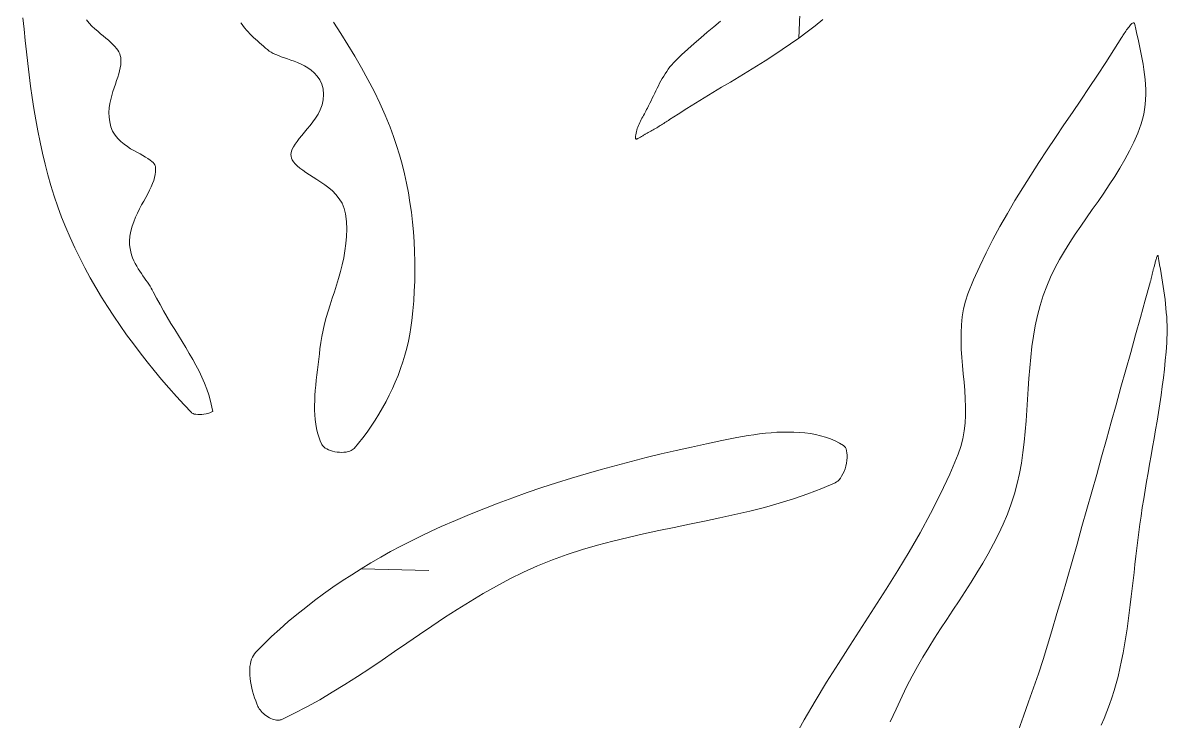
# Model space of a CAD drawing. Header units: inches. Extents: x -12 to 23, y -13.2 to 21.7.
# Drawn here: x 16.015 to 19.031, y 0.913 to 2.753 of the extents above; entities that cross this region are included whole.
import ezdxf

# ---------------------------------------------------------------- set-up
doc = ezdxf.new("R2010")
doc.units = ezdxf.units.IN
doc.header["$MEASUREMENT"] = 0
doc.layers.get('0').update_dxf_attribs({"lineweight": 0})

msp = doc.modelspace()

# ---------------------------------------------------------------- linework, layer by layer
at = {"color": 30, "linetype": 'Continuous', "lineweight": 0, "true_color": 0xff7e00}
for p, q in [((18.0604, 2.7134), (18.0655, 2.8345)), ((16.9067, 1.3144), (17.085, 1.3095))]:
    msp.add_line(p, q, dxfattribs=at)
at = {"color": 7, "linetype": 'Continuous', "lineweight": 0}
for p, q in [((16.0147, 2.7668), (16.0178, 2.7367)), ((16.1896, 2.7528), (16.1826, 2.7611)), ((16.1969, 2.7451), (16.1896, 2.7528)), ((16.2044, 2.7379), (16.1969, 2.7451)), ((16.5891, 2.7536), (16.5925, 2.7487)), ((16.5925, 2.7487), (16.5961, 2.7439)), ((16.8526, 2.7258), (16.8331, 2.7555)), ((18.9326, 2.7458), (18.9305, 2.7433)), ((18.9346, 2.7481), (18.9326, 2.7458)), ((18.9365, 2.7499), (18.9346, 2.7481)), ((18.9383, 2.7514), (18.9365, 2.7499)), ((18.94, 2.7525), (18.9383, 2.7514)), ((18.9415, 2.7531), (18.94, 2.7525)), ((18.9429, 2.7531), (18.9415, 2.7531)), ((18.944, 2.7525), (18.9429, 2.7531)), ((18.9449, 2.7513), (18.944, 2.7525)), ((18.9455, 2.7493), (18.9449, 2.7513)), ((18.9484, 2.7365), (18.9455, 2.7493)), ((16.0178, 2.7367), (16.0209, 2.7066)), ((16.2119, 2.7312), (16.2044, 2.7379)), ((16.2193, 2.7249), (16.2119, 2.7312)), ((16.2266, 2.7188), (16.2193, 2.7249)), ((16.2337, 2.713), (16.2266, 2.7188)), ((16.5961, 2.7439), (16.6, 2.739)), ((16.6, 2.739), (16.6041, 2.7342)), ((16.6041, 2.7342), (16.6085, 2.7294)), ((16.6085, 2.7294), (16.6131, 2.7246)), ((16.6131, 2.7246), (16.6178, 2.7198)), ((16.6178, 2.7198), (16.6228, 2.7151)), ((16.6228, 2.7151), (16.6279, 2.7104)), ((16.8715, 2.6958), (16.8526, 2.7258)), ((18.9117, 2.7155), (18.8907, 2.6821)), ((18.9131, 2.7177), (18.9117, 2.7155)), ((18.9146, 2.7202), (18.9131, 2.7177)), ((18.9163, 2.7229), (18.9146, 2.7202)), ((18.9181, 2.7257), (18.9163, 2.7229)), ((18.9201, 2.7287), (18.9181, 2.7257)), ((18.9221, 2.7317), (18.9201, 2.7287)), ((18.9242, 2.7348), (18.9221, 2.7317)), ((18.9263, 2.7378), (18.9242, 2.7348)), ((18.9284, 2.7406), (18.9263, 2.7378)), ((18.9305, 2.7433), (18.9284, 2.7406)), ((18.9514, 2.7235), (18.9484, 2.7365)), ((18.9544, 2.7104), (18.9514, 2.7235)), ((16.0209, 2.7066), (16.0242, 2.6766)), ((16.2403, 2.7074), (16.2337, 2.713)), ((16.2465, 2.7019), (16.2403, 2.7074)), ((16.2522, 2.6965), (16.2465, 2.7019)), ((16.2572, 2.6913), (16.2522, 2.6965)), ((16.2615, 2.6862), (16.2572, 2.6913)), ((16.2651, 2.6813), (16.2615, 2.6862)), ((16.6279, 2.7104), (16.6331, 2.7057)), ((16.6331, 2.7057), (16.6384, 2.701)), ((16.6384, 2.701), (16.6438, 2.6963)), ((16.6438, 2.6963), (16.6492, 2.6916)), ((16.6492, 2.6916), (16.6547, 2.6869)), ((16.6547, 2.6869), (16.6596, 2.6828)), ((16.8898, 2.6657), (16.8715, 2.6958)), ((18.9573, 2.6972), (18.9544, 2.7104)), ((18.9601, 2.684), (18.9573, 2.6972)), ((16.0242, 2.6766), (16.0276, 2.6466)), ((16.2679, 2.6766), (16.2651, 2.6813)), ((16.2701, 2.672), (16.2679, 2.6766)), ((16.2716, 2.6674), (16.2701, 2.672)), ((16.2727, 2.6618), (16.2716, 2.6674)), ((16.2733, 2.6558), (16.2727, 2.6618)), ((16.2732, 2.6495), (16.2733, 2.6558)), ((16.6596, 2.6828), (16.6643, 2.6792)), ((16.6643, 2.6792), (16.6692, 2.6761)), ((16.6692, 2.6761), (16.6748, 2.673)), ((16.6748, 2.673), (16.6813, 2.67)), ((16.6813, 2.67), (16.6883, 2.6671)), ((16.6883, 2.6671), (16.696, 2.6642)), ((16.696, 2.6642), (16.704, 2.6613)), ((16.704, 2.6613), (16.7125, 2.6583)), ((16.7125, 2.6583), (16.7212, 2.6553)), ((16.7212, 2.6553), (16.73, 2.6521)), ((16.9074, 2.6352), (16.8898, 2.6657)), ((18.8907, 2.6821), (18.8693, 2.6489)), ((18.9629, 2.6707), (18.9601, 2.684)), ((18.9654, 2.6574), (18.9629, 2.6707)), ((18.9678, 2.6441), (18.9654, 2.6574)), ((16.0276, 2.6466), (16.0313, 2.6166)), ((16.2673, 2.6191), (16.2695, 2.6273)), ((16.2695, 2.6273), (16.2713, 2.6352)), ((16.2713, 2.6352), (16.2725, 2.6426)), ((16.2725, 2.6426), (16.2732, 2.6495)), ((16.73, 2.6521), (16.739, 2.6486)), ((16.739, 2.6486), (16.748, 2.6447)), ((16.748, 2.6447), (16.757, 2.6403)), ((16.757, 2.6403), (16.7659, 2.6351)), ((16.7659, 2.6351), (16.7747, 2.6291)), ((16.7747, 2.6291), (16.783, 2.6219)), ((16.9243, 2.6045), (16.9074, 2.6352)), ((18.8693, 2.6489), (18.8476, 2.6158)), ((18.9698, 2.6307), (18.9678, 2.6441)), ((18.9716, 2.6174), (18.9698, 2.6307)), ((16.0313, 2.6166), (16.0352, 2.5867)), ((16.2585, 2.5921), (16.2617, 2.6014)), ((16.2617, 2.6014), (16.2646, 2.6104)), ((16.2646, 2.6104), (16.2673, 2.6191)), ((16.783, 2.6219), (16.7907, 2.6133)), ((16.7907, 2.6133), (16.7974, 2.6034)), ((16.7974, 2.6034), (16.8026, 2.5922)), ((16.9403, 2.5735), (16.9243, 2.6045)), ((18.8476, 2.6158), (18.8256, 2.5829)), ((18.973, 2.604), (18.9716, 2.6174)), ((18.9741, 2.5907), (18.973, 2.604)), ((16.0352, 2.5867), (16.0394, 2.557)), ((16.249, 2.5622), (16.2521, 2.5724)), ((16.2521, 2.5724), (16.2553, 2.5824)), ((16.2553, 2.5824), (16.2585, 2.5921)), ((16.8026, 2.5922), (16.806, 2.5798)), ((16.806, 2.5798), (16.8076, 2.5649)), ((16.8076, 2.5649), (16.8066, 2.5505)), ((16.9555, 2.5421), (16.9403, 2.5735)), ((18.8256, 2.5829), (18.8035, 2.55)), ((18.9746, 2.5775), (18.9741, 2.5907)), ((18.9743, 2.5512), (18.9747, 2.5643)), ((18.9747, 2.5643), (18.9746, 2.5775)), ((16.0394, 2.557), (16.044, 2.5273)), ((16.2424, 2.5291), (16.244, 2.5405)), ((16.244, 2.5405), (16.2463, 2.5515)), ((16.2463, 2.5515), (16.249, 2.5622)), ((16.8035, 2.5369), (16.7988, 2.5244)), ((16.8066, 2.5505), (16.8035, 2.5369)), ((16.9696, 2.5103), (16.9555, 2.5421)), ((18.8035, 2.55), (18.7812, 2.5171)), ((18.9716, 2.5253), (18.9733, 2.5382)), ((18.9733, 2.5382), (18.9743, 2.5512)), ((16.044, 2.5273), (16.0489, 2.4977)), ((16.2416, 2.5173), (16.2424, 2.5291)), ((16.2419, 2.5051), (16.2416, 2.5173)), ((16.2435, 2.4926), (16.2419, 2.5051)), ((16.7929, 2.5128), (16.7864, 2.5022)), ((16.7988, 2.5244), (16.7929, 2.5128)), ((16.9828, 2.4781), (16.9696, 2.5103)), ((18.7812, 2.5171), (18.759, 2.4843)), ((18.9663, 2.4998), (18.9693, 2.5125)), ((18.9693, 2.5125), (18.9716, 2.5253)), ((16.0489, 2.4977), (16.0543, 2.4684)), ((16.2467, 2.4797), (16.2435, 2.4926)), ((16.2514, 2.4681), (16.2467, 2.4797)), ((16.7645, 2.4737), (16.7571, 2.465)), ((16.7719, 2.4827), (16.7645, 2.4737)), ((16.7793, 2.4922), (16.7719, 2.4827)), ((16.7864, 2.5022), (16.7793, 2.4922)), ((16.9916, 2.4542), (16.9828, 2.4781)), ((18.759, 2.4843), (18.7368, 2.4514)), ((18.9535, 2.4629), (18.9625, 2.4873)), ((18.9625, 2.4873), (18.9663, 2.4998)), ((16.0543, 2.4684), (16.0601, 2.4392)), ((16.2577, 2.4575), (16.2514, 2.4681)), ((16.2651, 2.4482), (16.2577, 2.4575)), ((16.2731, 2.4402), (16.2651, 2.4482)), ((16.7434, 2.4487), (16.7374, 2.441)), ((16.75, 2.4567), (16.7434, 2.4487)), ((16.7571, 2.465), (16.75, 2.4567)), ((16.9998, 2.43), (16.9916, 2.4542)), ((18.7368, 2.4514), (18.7148, 2.4184)), ((18.9433, 2.4391), (18.9535, 2.4629)), ((16.0601, 2.4392), (16.0664, 2.4101)), ((16.2815, 2.4333), (16.2731, 2.4402)), ((16.2901, 2.4271), (16.2815, 2.4333)), ((16.2986, 2.4217), (16.2901, 2.4271)), ((16.3072, 2.4167), (16.2986, 2.4217)), ((16.3155, 2.4121), (16.3072, 2.4167)), ((16.7227, 2.4152), (16.7215, 2.4104)), ((16.7248, 2.4207), (16.7227, 2.4152)), ((16.728, 2.4269), (16.7248, 2.4207)), ((16.7322, 2.4337), (16.728, 2.4269)), ((16.7374, 2.441), (16.7322, 2.4337)), ((17.0073, 2.4055), (16.9998, 2.43)), ((18.7148, 2.4184), (18.693, 2.3853)), ((18.9197, 2.3929), (18.932, 2.4158)), ((18.932, 2.4158), (18.9433, 2.4391)), ((16.0664, 2.4101), (16.0733, 2.3813)), ((16.3235, 2.4077), (16.3155, 2.4121)), ((16.3311, 2.4035), (16.3235, 2.4077)), ((16.3381, 2.3995), (16.3311, 2.4035)), ((16.3445, 2.3956), (16.3381, 2.3995)), ((16.35, 2.3918), (16.3445, 2.3956)), ((16.3545, 2.3882), (16.35, 2.3918)), ((16.3581, 2.3849), (16.3545, 2.3882)), ((16.3606, 2.3819), (16.3581, 2.3849)), ((16.7215, 2.4104), (16.7212, 2.4061)), ((16.7212, 2.4061), (16.7216, 2.4019)), ((16.7216, 2.4019), (16.7229, 2.397)), ((16.7229, 2.397), (16.725, 2.3921)), ((16.725, 2.3921), (16.7282, 2.3871)), ((16.7282, 2.3871), (16.7325, 2.3819)), ((17.0142, 2.3808), (17.0073, 2.4055)), ((18.693, 2.3853), (18.6715, 2.3521)), ((18.9067, 2.3703), (18.9197, 2.3929)), ((16.0733, 2.3813), (16.0807, 2.3528)), ((16.0807, 2.3528), (16.0887, 2.3245)), ((16.3622, 2.3793), (16.3606, 2.3819)), ((16.3621, 2.346), (16.3637, 2.3535)), ((16.3633, 2.377), (16.3622, 2.3793)), ((16.364, 2.3741), (16.3633, 2.377)), ((16.3637, 2.3535), (16.3645, 2.3607)), ((16.3646, 2.3676), (16.364, 2.3741)), ((16.3645, 2.3607), (16.3646, 2.3676)), ((16.7325, 2.3819), (16.7381, 2.3764)), ((16.7381, 2.3764), (16.7447, 2.3707)), ((16.7447, 2.3707), (16.7524, 2.3649)), ((16.7524, 2.3649), (16.761, 2.359)), ((16.761, 2.359), (16.7702, 2.353)), ((16.7702, 2.353), (16.7799, 2.3469)), ((17.0204, 2.3558), (17.0142, 2.3808)), ((17.0259, 2.3306), (17.0204, 2.3558)), ((18.8929, 2.3481), (18.9067, 2.3703)), ((16.0887, 2.3245), (16.0974, 2.2964)), ((16.3529, 2.3212), (16.3566, 2.3298)), ((16.3566, 2.3298), (16.3597, 2.3381)), ((16.3597, 2.3381), (16.3621, 2.346)), ((16.7799, 2.3469), (16.79, 2.3405)), ((16.79, 2.3405), (16.8003, 2.3337)), ((16.8003, 2.3337), (16.8106, 2.3266)), ((16.8106, 2.3266), (16.8208, 2.3188)), ((17.0309, 2.3052), (17.0259, 2.3306)), ((18.6715, 2.3521), (18.6504, 2.3187)), ((18.8639, 2.3044), (18.8786, 2.3261)), ((18.8786, 2.3261), (18.8929, 2.3481)), ((16.0974, 2.2964), (16.1068, 2.2687)), ((16.3332, 2.2835), (16.3386, 2.2934)), ((16.3386, 2.2934), (16.3438, 2.3029)), ((16.3438, 2.3029), (16.3486, 2.3122)), ((16.3486, 2.3122), (16.3529, 2.3212)), ((16.8208, 2.3188), (16.8307, 2.3103)), ((16.8307, 2.3103), (16.84, 2.3007)), ((16.84, 2.3007), (16.8486, 2.2899)), ((17.0351, 2.2796), (17.0309, 2.3052)), ((18.6504, 2.3187), (18.6298, 2.285)), ((18.8489, 2.2827), (18.8639, 2.3044)), ((16.1068, 2.2687), (16.1169, 2.2412)), ((16.3166, 2.2521), (16.3221, 2.2629)), ((16.3221, 2.2629), (16.3276, 2.2734)), ((16.3276, 2.2734), (16.3332, 2.2835)), ((16.8486, 2.2899), (16.8561, 2.2777)), ((16.8561, 2.2777), (16.8618, 2.264)), ((16.8618, 2.264), (16.8652, 2.2497)), ((17.0388, 2.2539), (17.0351, 2.2796)), ((18.6298, 2.285), (18.6098, 2.251)), ((18.8338, 2.2611), (18.8489, 2.2827)), ((16.1169, 2.2412), (16.1278, 2.214)), ((16.3068, 2.2292), (16.3115, 2.2409)), ((16.3115, 2.2409), (16.3166, 2.2521)), ((16.8652, 2.2497), (16.8676, 2.2293)), ((17.0418, 2.2281), (17.0388, 2.2539)), ((18.6098, 2.251), (18.5904, 2.2167)), ((18.8037, 2.2178), (18.8187, 2.2395)), ((18.8187, 2.2395), (18.8338, 2.2611)), ((16.1278, 2.214), (16.1395, 2.1871)), ((16.297, 2.1912), (16.2993, 2.2044)), ((16.2993, 2.2044), (16.3026, 2.2171)), ((16.3026, 2.2171), (16.3068, 2.2292)), ((16.8676, 2.2293), (16.8684, 2.2097)), ((16.8684, 2.2097), (16.8679, 2.1904)), ((17.0443, 2.2022), (17.0418, 2.2281)), ((17.0461, 2.1762), (17.0443, 2.2022)), ((18.5904, 2.2167), (18.5718, 2.1821)), ((18.7889, 2.196), (18.8037, 2.2178)), ((16.1395, 2.1871), (16.1518, 2.1603)), ((16.2959, 2.1775), (16.297, 2.1912)), ((16.2961, 2.168), (16.2959, 2.1775)), ((16.8679, 2.1904), (16.8663, 2.1714)), ((17.0473, 2.1502), (17.0461, 2.1762)), ((18.5718, 2.1821), (18.5539, 2.1471)), ((18.7608, 2.1519), (18.7746, 2.1741)), ((18.7746, 2.1741), (18.7889, 2.196)), ((16.1518, 2.1603), (16.1647, 2.1339)), ((16.2972, 2.1589), (16.2961, 2.168)), ((16.2989, 2.1501), (16.2972, 2.1589)), ((16.3013, 2.1417), (16.2989, 2.1501)), ((16.3041, 2.1337), (16.3013, 2.1417)), ((16.8638, 2.1526), (16.8604, 2.134)), ((16.8663, 2.1714), (16.8638, 2.1526)), ((17.048, 2.1241), (17.0473, 2.1502)), ((18.5539, 2.1471), (18.5369, 2.1116)), ((18.7477, 2.1293), (18.7608, 2.1519)), ((16.1647, 2.1339), (16.1783, 2.1076)), ((16.3074, 2.126), (16.3041, 2.1337)), ((16.311, 2.1188), (16.3074, 2.126)), ((16.3148, 2.1118), (16.311, 2.1188)), ((16.3188, 2.1051), (16.3148, 2.1118)), ((16.8563, 2.1157), (16.8517, 2.0976)), ((16.8604, 2.134), (16.8563, 2.1157)), ((17.048, 2.0981), (17.048, 2.1241)), ((18.5369, 2.1116), (18.5209, 2.0757)), ((18.7354, 2.1065), (18.7477, 2.1293)), ((16.1783, 2.1076), (16.1924, 2.0816)), ((16.1924, 2.0816), (16.2071, 2.0559)), ((16.3229, 2.0987), (16.3188, 2.1051)), ((16.327, 2.0925), (16.3229, 2.0987)), ((16.3312, 2.0865), (16.327, 2.0925)), ((16.3353, 2.0807), (16.3312, 2.0865)), ((16.8517, 2.0976), (16.8467, 2.0798)), ((17.0475, 2.0721), (17.048, 2.0981)), ((18.7137, 2.0594), (18.724, 2.0832)), ((18.724, 2.0832), (18.7354, 2.1065)), ((16.2071, 2.0559), (16.2223, 2.0304)), ((16.3392, 2.0751), (16.3353, 2.0807)), ((16.343, 2.0696), (16.3392, 2.0751)), ((16.3466, 2.0643), (16.343, 2.0696)), ((16.35, 2.0591), (16.3466, 2.0643)), ((16.3531, 2.0541), (16.35, 2.0591)), ((16.3559, 2.0492), (16.3531, 2.0541)), ((16.8413, 2.0621), (16.8358, 2.0446)), ((16.8467, 2.0798), (16.8413, 2.0621)), ((17.0465, 2.0461), (17.0475, 2.0721)), ((18.5209, 2.0757), (18.506, 2.0393)), ((18.7046, 2.035), (18.7137, 2.0594)), ((16.2223, 2.0304), (16.2381, 2.0052)), ((16.3586, 2.044), (16.3559, 2.0492)), ((16.367, 2.0274), (16.3586, 2.044)), ((16.3762, 2.0105), (16.367, 2.0274)), ((16.8303, 2.0273), (16.8249, 2.0102)), ((16.8358, 2.0446), (16.8303, 2.0273)), ((17.0449, 2.0203), (17.0465, 2.0461)), ((18.506, 2.0393), (18.4992, 2.0194)), ((18.6964, 2.0086), (18.7046, 2.035)), ((16.2381, 2.0052), (16.2543, 1.9803)), ((16.3856, 1.9939), (16.3762, 2.0105)), ((16.3953, 1.9775), (16.3856, 1.9939)), ((16.8196, 1.9932), (16.8146, 1.9764)), ((16.8249, 2.0102), (16.8196, 1.9932)), ((17.0401, 1.969), (17.0427, 1.9945)), ((17.0427, 1.9945), (17.0449, 2.0203)), ((18.4942, 1.9991), (18.4907, 1.9784)), ((18.4992, 2.0194), (18.4942, 1.9991)), ((18.6894, 1.9818), (18.6964, 2.0086)), ((16.2543, 1.9803), (16.2711, 1.9556)), ((16.4051, 1.9612), (16.3953, 1.9775)), ((16.4149, 1.9452), (16.4051, 1.9612)), ((16.8146, 1.9764), (16.8101, 1.9597)), ((17.0376, 1.9506), (17.0401, 1.969)), ((18.4907, 1.9784), (18.4886, 1.9574)), ((18.6835, 1.9547), (18.6894, 1.9818)), ((16.2711, 1.9556), (16.2882, 1.9312)), ((16.2882, 1.9312), (16.3059, 1.9071)), ((16.4248, 1.9292), (16.4149, 1.9452)), ((16.806, 1.9432), (16.8026, 1.9269)), ((16.8101, 1.9597), (16.806, 1.9432)), ((17.0309, 1.9141), (17.0345, 1.9323)), ((17.0345, 1.9323), (17.0376, 1.9506)), ((18.4886, 1.9574), (18.4877, 1.9362)), ((18.4877, 1.9362), (18.4877, 1.9148)), ((18.6787, 1.9274), (18.6835, 1.9547)), ((16.3059, 1.9071), (16.3239, 1.8833)), ((16.4345, 1.9134), (16.4248, 1.9292)), ((16.4441, 1.8976), (16.4345, 1.9134)), ((16.7998, 1.9107), (16.7978, 1.8942)), ((16.8026, 1.9269), (16.7998, 1.9107)), ((17.0266, 1.8959), (17.0309, 1.9141)), ((18.4877, 1.9148), (18.4885, 1.8932)), ((18.6748, 1.8998), (18.6787, 1.9274)), ((16.3239, 1.8833), (16.3423, 1.8598)), ((16.4534, 1.882), (16.4441, 1.8976)), ((16.4624, 1.8663), (16.4534, 1.882)), ((16.7965, 1.8808), (16.7949, 1.8668)), ((16.7978, 1.8942), (16.7965, 1.8808)), ((17.0162, 1.8597), (17.0217, 1.8777)), ((17.0217, 1.8777), (17.0266, 1.8959)), ((18.4885, 1.8932), (18.4899, 1.8715)), ((18.4899, 1.8715), (18.4917, 1.8497)), ((18.6689, 1.8442), (18.6716, 1.8721)), ((18.6716, 1.8721), (18.6748, 1.8998)), ((16.3423, 1.8598), (16.3611, 1.8365)), ((16.4709, 1.8507), (16.4624, 1.8663)), ((16.479, 1.8351), (16.4709, 1.8507)), ((16.7932, 1.8529), (16.7915, 1.839)), ((16.7949, 1.8668), (16.7932, 1.8529)), ((17.0036, 1.824), (17.0102, 1.8418)), ((17.0102, 1.8418), (17.0162, 1.8597)), ((18.4917, 1.8497), (18.4936, 1.8278)), ((18.6667, 1.8162), (18.6689, 1.8442)), ((16.3611, 1.8365), (16.3802, 1.8135)), ((16.3802, 1.8135), (16.3997, 1.7909)), ((16.4865, 1.8194), (16.479, 1.8351)), ((16.4933, 1.8038), (16.4865, 1.8194)), ((16.7882, 1.8115), (16.7868, 1.7978)), ((16.7898, 1.8252), (16.7882, 1.8115)), ((16.7915, 1.839), (16.7898, 1.8252)), ((16.9965, 1.8065), (17.0036, 1.824)), ((18.4936, 1.8278), (18.4956, 1.806)), ((18.6648, 1.7882), (18.6667, 1.8162)), ((16.3997, 1.7909), (16.4195, 1.7685)), ((16.4995, 1.7881), (16.4933, 1.8038)), ((16.5049, 1.7723), (16.4995, 1.7881)), ((16.7856, 1.7843), (16.7846, 1.771)), ((16.7868, 1.7978), (16.7856, 1.7843)), ((16.9807, 1.7719), (16.9888, 1.7891)), ((16.9888, 1.7891), (16.9965, 1.8065)), ((18.4956, 1.806), (18.4974, 1.7842)), ((18.4974, 1.7842), (18.4987, 1.7625)), ((18.663, 1.7601), (18.6648, 1.7882)), ((16.4195, 1.7685), (16.4395, 1.7465)), ((16.5095, 1.7564), (16.5049, 1.7723)), ((16.5132, 1.7404), (16.5095, 1.7564)), ((16.7839, 1.7578), (16.7835, 1.7448)), ((16.7846, 1.771), (16.7839, 1.7578)), ((16.9629, 1.7382), (16.972, 1.7549)), ((16.972, 1.7549), (16.9807, 1.7719)), ((18.4987, 1.7625), (18.4995, 1.7409)), ((18.6612, 1.732), (18.663, 1.7601)), ((16.4395, 1.7465), (16.4589, 1.7258)), ((16.4589, 1.7258), (16.46, 1.7248)), ((16.46, 1.7248), (16.461, 1.7242)), ((16.461, 1.7242), (16.4632, 1.7232)), ((16.4632, 1.7232), (16.4665, 1.7222)), ((16.4665, 1.7222), (16.4707, 1.7214)), ((16.4707, 1.7214), (16.4755, 1.7209)), ((16.4755, 1.7209), (16.4808, 1.7207)), ((16.4808, 1.7207), (16.4863, 1.7209)), ((16.4863, 1.7209), (16.492, 1.7214)), ((16.492, 1.7214), (16.4975, 1.7224)), ((16.4975, 1.7224), (16.5026, 1.7236)), ((16.5026, 1.7236), (16.5073, 1.7251)), ((16.5073, 1.7251), (16.5113, 1.7268)), ((16.5113, 1.7268), (16.5144, 1.7284)), ((16.5152, 1.729), (16.5132, 1.7404)), ((16.5144, 1.7284), (16.5152, 1.729)), ((16.7835, 1.7448), (16.7836, 1.7321)), ((16.7836, 1.7321), (16.7841, 1.7196)), ((16.7841, 1.7196), (16.7851, 1.7074)), ((16.9433, 1.7058), (16.9533, 1.7219)), ((16.9533, 1.7219), (16.9629, 1.7382)), ((18.4995, 1.7195), (18.4984, 1.6983)), ((18.4995, 1.7409), (18.4995, 1.7195)), ((18.6592, 1.704), (18.6612, 1.732)), ((16.7851, 1.7074), (16.7866, 1.6956)), ((16.7866, 1.6956), (16.7886, 1.684)), ((16.9219, 1.6746), (16.9328, 1.69)), ((16.9328, 1.69), (16.9433, 1.7058)), ((18.4984, 1.6983), (18.4963, 1.6774)), ((18.6569, 1.6761), (18.6592, 1.704)), ((16.7886, 1.684), (16.7913, 1.6728)), ((16.7913, 1.6728), (16.7946, 1.662)), ((16.7946, 1.662), (16.7985, 1.6514)), ((16.899, 1.645), (16.9107, 1.6596)), ((16.9107, 1.6596), (16.9219, 1.6746)), ((17.8969, 1.6599), (17.8569, 1.652)), ((17.9117, 1.6627), (17.8969, 1.6599)), ((17.9266, 1.6652), (17.9117, 1.6627)), ((17.9416, 1.6676), (17.9266, 1.6652)), ((17.9567, 1.6696), (17.9416, 1.6676)), ((17.9719, 1.6714), (17.9567, 1.6696)), ((17.9871, 1.6728), (17.9719, 1.6714)), ((18.0023, 1.6739), (17.9871, 1.6728)), ((18.0174, 1.6745), (18.0023, 1.6739)), ((18.0325, 1.6747), (18.0174, 1.6745)), ((18.0473, 1.6744), (18.0325, 1.6747)), ((18.0619, 1.6736), (18.0473, 1.6744)), ((18.0764, 1.6723), (18.0619, 1.6736)), ((18.0905, 1.6704), (18.0764, 1.6723)), ((18.1043, 1.6679), (18.0905, 1.6704)), ((18.1177, 1.6647), (18.1043, 1.6679)), ((18.1308, 1.6609), (18.1177, 1.6647)), ((18.1434, 1.6565), (18.1308, 1.6609)), ((18.4963, 1.6774), (18.4927, 1.6568)), ((18.6542, 1.6482), (18.6569, 1.6761)), ((16.7985, 1.6514), (16.8029, 1.6418)), ((16.8029, 1.6418), (16.8044, 1.6393)), ((16.8044, 1.6393), (16.8061, 1.6372)), ((16.8061, 1.6372), (16.8086, 1.6349)), ((16.8086, 1.6349), (16.8118, 1.6324)), ((16.8118, 1.6324), (16.8157, 1.63)), ((16.8157, 1.63), (16.8204, 1.6278)), ((16.883, 1.6277), (16.8853, 1.6293)), ((16.8853, 1.6293), (16.8876, 1.6316)), ((16.8876, 1.6316), (16.899, 1.645)), ((17.7769, 1.6352), (17.737, 1.6262)), ((17.8169, 1.6437), (17.7769, 1.6352)), ((17.8569, 1.652), (17.8169, 1.6437)), ((18.1556, 1.6513), (18.1434, 1.6565)), ((18.1673, 1.6455), (18.1556, 1.6513)), ((18.1777, 1.6393), (18.1673, 1.6455)), ((18.1799, 1.6376), (18.1777, 1.6393)), ((18.1814, 1.636), (18.1799, 1.6376)), ((18.1829, 1.6335), (18.1814, 1.636)), ((18.1845, 1.63), (18.1829, 1.6335)), ((18.1858, 1.6255), (18.1845, 1.63)), ((18.4875, 1.6365), (18.4806, 1.6166)), ((18.4927, 1.6568), (18.4875, 1.6365)), ((18.6508, 1.6205), (18.6542, 1.6482)), ((16.8204, 1.6278), (16.8255, 1.6258)), ((16.8255, 1.6258), (16.8311, 1.624)), ((16.8311, 1.624), (16.837, 1.6227)), ((16.837, 1.6227), (16.8431, 1.6217)), ((16.8431, 1.6217), (16.8493, 1.6212)), ((16.8493, 1.6212), (16.8553, 1.621)), ((16.8553, 1.621), (16.8612, 1.6213)), ((16.8612, 1.6213), (16.8667, 1.622)), ((16.8667, 1.622), (16.8718, 1.6231)), ((16.8718, 1.6231), (16.8763, 1.6244)), ((16.8763, 1.6244), (16.88, 1.626)), ((16.88, 1.626), (16.883, 1.6277)), ((17.6575, 1.6073), (17.6179, 1.5972)), ((17.6972, 1.617), (17.6575, 1.6073)), ((17.737, 1.6262), (17.6972, 1.617)), ((18.1857, 1.5925), (18.1868, 1.5999)), ((18.1868, 1.6201), (18.1858, 1.6255)), ((18.1874, 1.6139), (18.1868, 1.6201)), ((18.1868, 1.5999), (18.1874, 1.6071)), ((18.1874, 1.6071), (18.1874, 1.6139)), ((18.4806, 1.6166), (18.4581, 1.5635)), ((18.6468, 1.593), (18.6508, 1.6205)), ((17.539, 1.5759), (17.4997, 1.5646)), ((17.5783, 1.5868), (17.539, 1.5759)), ((17.6179, 1.5972), (17.5783, 1.5868)), ((18.1763, 1.5642), (18.1793, 1.5708)), ((18.1793, 1.5708), (18.1819, 1.5778)), ((18.1819, 1.5778), (18.1841, 1.5851)), ((18.1841, 1.5851), (18.1857, 1.5925)), ((18.6418, 1.5657), (18.6468, 1.593)), ((17.4217, 1.5407), (17.3829, 1.5281)), ((17.4606, 1.5529), (17.4217, 1.5407)), ((17.4997, 1.5646), (17.4606, 1.5529)), ((18.1208, 1.5258), (18.1561, 1.5411)), ((18.1561, 1.5411), (18.1596, 1.5431)), ((18.1596, 1.5431), (18.1627, 1.5454)), ((18.1627, 1.5454), (18.1661, 1.5488)), ((18.1661, 1.5488), (18.1696, 1.5531)), ((18.1696, 1.5531), (18.173, 1.5583)), ((18.173, 1.5583), (18.1763, 1.5642)), ((18.4581, 1.5635), (18.4337, 1.5114)), ((18.6286, 1.512), (18.6358, 1.5387)), ((18.6358, 1.5387), (18.6418, 1.5657)), ((17.3444, 1.515), (17.306, 1.5013)), ((17.3829, 1.5281), (17.3444, 1.515)), ((18.0464, 1.4987), (18.0839, 1.5116)), ((18.0839, 1.5116), (18.1208, 1.5258)), ((18.4337, 1.5114), (18.4075, 1.46)), ((18.6201, 1.4856), (18.6286, 1.512)), ((17.2678, 1.4872), (17.2299, 1.4726)), ((17.306, 1.5013), (17.2678, 1.4872)), ((17.9699, 1.4761), (18.0084, 1.4869)), ((18.0084, 1.4869), (18.0464, 1.4987)), ((18.6099, 1.4584), (18.6201, 1.4856)), ((17.1923, 1.4574), (17.1548, 1.4417)), ((17.2299, 1.4726), (17.1923, 1.4574)), ((17.8119, 1.4397), (17.8519, 1.4481)), ((17.8519, 1.4481), (17.8916, 1.4569)), ((17.8916, 1.4569), (17.9309, 1.4662)), ((17.9309, 1.4662), (17.9699, 1.4761)), ((18.4075, 1.46), (18.3798, 1.4092)), ((18.5986, 1.4316), (18.6099, 1.4584)), ((17.1177, 1.4254), (17.0907, 1.413)), ((17.1548, 1.4417), (17.1177, 1.4254)), ((17.691, 1.4148), (17.7314, 1.4232)), ((17.7314, 1.4232), (17.7717, 1.4314)), ((17.7717, 1.4314), (17.8119, 1.4397)), ((18.5863, 1.4053), (18.5986, 1.4316)), ((17.0638, 1.4003), (17.0371, 1.3871)), ((17.0907, 1.413), (17.0638, 1.4003)), ((17.5697, 1.3871), (17.6101, 1.3969)), ((17.6101, 1.3969), (17.6505, 1.4061)), ((17.6505, 1.4061), (17.691, 1.4148)), ((18.3798, 1.4092), (18.3508, 1.3591)), ((18.5732, 1.3795), (18.5863, 1.4053)), ((16.9842, 1.3593), (16.9582, 1.3448)), ((17.0106, 1.3734), (16.9842, 1.3593)), ((17.0371, 1.3871), (17.0106, 1.3734)), ((17.4499, 1.352), (17.4896, 1.3648)), ((17.4896, 1.3648), (17.5295, 1.3765)), ((17.5295, 1.3765), (17.5697, 1.3871)), ((18.3508, 1.3591), (18.3209, 1.3094)), ((18.5593, 1.3539), (18.5732, 1.3795)), ((16.9323, 1.3298), (16.9067, 1.3144)), ((16.9582, 1.3448), (16.9323, 1.3298)), ((17.3716, 1.322), (17.4105, 1.3378)), ((17.4105, 1.3378), (17.4499, 1.352)), ((18.5297, 1.3036), (18.5448, 1.3286)), ((18.5448, 1.3286), (18.5593, 1.3539)), ((16.8815, 1.2985), (16.8565, 1.2822)), ((16.9067, 1.3144), (16.8815, 1.2985)), ((17.2984, 1.2876), (17.3346, 1.3054)), ((17.3346, 1.3054), (17.3716, 1.322)), ((18.3209, 1.3094), (18.2901, 1.26)), ((18.5142, 1.2788), (18.5297, 1.3036)), ((16.8565, 1.2822), (16.8319, 1.2655)), ((17.2279, 1.2489), (17.2629, 1.2687)), ((17.2629, 1.2687), (17.2984, 1.2876)), ((18.4984, 1.2542), (18.5142, 1.2788)), ((16.8076, 1.2482), (16.7837, 1.2306)), ((16.8319, 1.2655), (16.8076, 1.2482)), ((17.1935, 1.2283), (17.2279, 1.2489)), ((18.2901, 1.26), (18.2589, 1.2109)), ((18.4824, 1.2296), (18.4984, 1.2542)), ((16.7602, 1.2124), (16.7371, 1.1938)), ((16.7837, 1.2306), (16.7602, 1.2124)), ((17.1261, 1.1853), (17.1596, 1.2071)), ((17.1596, 1.2071), (17.1935, 1.2283)), ((18.2589, 1.2109), (18.2274, 1.162)), ((18.4662, 1.2051), (18.4824, 1.2296)), ((16.7371, 1.1938), (16.7144, 1.1748)), ((17.0928, 1.1632), (17.1261, 1.1853)), ((18.4339, 1.156), (18.45, 1.1806)), ((18.45, 1.1806), (18.4662, 1.2051)), ((16.6922, 1.1553), (16.6705, 1.1354)), ((16.7144, 1.1748), (16.6922, 1.1553)), ((17.0599, 1.1408), (17.0928, 1.1632)), ((18.2274, 1.162), (18.1958, 1.1131)), ((18.418, 1.1313), (18.4339, 1.156)), ((16.6705, 1.1354), (16.6493, 1.1149)), ((16.9944, 1.0959), (17.0271, 1.1184)), ((17.0271, 1.1184), (17.0599, 1.1408)), ((18.4025, 1.1065), (18.418, 1.1313)), ((16.6252, 1.09), (16.6223, 1.0857)), ((16.6291, 1.0946), (16.6252, 1.09)), ((16.6493, 1.1149), (16.6291, 1.0946)), ((16.9618, 1.0736), (16.9944, 1.0959)), ((18.1958, 1.1131), (18.1644, 1.0641)), ((18.3873, 1.0815), (18.4025, 1.1065)), ((16.6133, 1.0564), (16.6127, 1.0491)), ((16.6143, 1.0633), (16.6133, 1.0564)), ((16.6157, 1.0697), (16.6143, 1.0633)), ((16.6175, 1.0755), (16.6157, 1.0697)), ((16.6197, 1.0809), (16.6175, 1.0755)), ((16.6223, 1.0857), (16.6197, 1.0809)), ((16.9291, 1.0516), (16.9618, 1.0736)), ((18.1644, 1.0641), (18.1335, 1.0149)), ((18.3585, 1.0307), (18.3726, 1.0562)), ((18.3726, 1.0562), (18.3873, 1.0815)), ((16.6127, 1.0491), (16.6126, 1.0414)), ((16.6126, 1.0414), (16.6129, 1.0334)), ((16.6129, 1.0334), (16.6137, 1.0251)), ((16.8635, 1.0089), (16.8964, 1.03)), ((16.8964, 1.03), (16.9291, 1.0516)), ((18.3452, 1.0047), (18.3585, 1.0307)), ((16.6137, 1.0251), (16.6148, 1.0167)), ((16.6148, 1.0167), (16.6163, 1.0082)), ((16.6163, 1.0082), (16.6182, 0.9996)), ((16.6182, 0.9996), (16.6204, 0.9911)), ((16.8304, 0.9885), (16.8635, 1.0089)), ((18.1335, 1.0149), (18.1033, 0.9654)), ((18.3327, 0.9784), (18.3452, 1.0047)), ((16.6204, 0.9911), (16.6229, 0.9826)), ((16.6229, 0.9826), (16.6256, 0.9743)), ((16.6256, 0.9743), (16.6285, 0.9662)), ((16.6285, 0.9662), (16.6315, 0.9584)), ((16.7634, 0.9502), (16.7971, 0.9689)), ((16.7971, 0.9689), (16.8304, 0.9885)), ((18.1033, 0.9654), (18.074, 0.9156)), ((18.317, 0.9443), (18.3327, 0.9784)), ((16.6315, 0.9584), (16.6345, 0.9514)), ((16.6345, 0.9514), (16.6361, 0.9482)), ((16.6361, 0.9482), (16.638, 0.9452)), ((16.638, 0.9452), (16.6402, 0.942)), ((16.6402, 0.942), (16.6428, 0.9388)), ((16.6428, 0.9388), (16.6459, 0.9356)), ((16.6459, 0.9356), (16.6492, 0.9324)), ((16.7292, 0.9325), (16.7634, 0.9502)), ((18.3008, 0.9103), (18.317, 0.9443)), ((16.6492, 0.9324), (16.6528, 0.9294)), ((16.6528, 0.9294), (16.6566, 0.9265)), ((16.6566, 0.9265), (16.6605, 0.9239)), ((16.6605, 0.9239), (16.6646, 0.9216)), ((16.6646, 0.9216), (16.6686, 0.9196)), ((16.6686, 0.9196), (16.6726, 0.9179)), ((16.6726, 0.9179), (16.6765, 0.9166)), ((16.6765, 0.9166), (16.6801, 0.9156)), ((16.6801, 0.9156), (16.6835, 0.915)), ((16.6835, 0.915), (16.6865, 0.9147)), ((16.6865, 0.9147), (16.6891, 0.9148)), ((16.6891, 0.9148), (16.6913, 0.915)), ((16.6913, 0.915), (16.6931, 0.9155)), ((16.6931, 0.9155), (16.6953, 0.9163)), ((16.6953, 0.9163), (16.7292, 0.9325)), ((18.074, 0.9156), (18.0458, 0.8652))]:
    msp.add_line(p, q, dxfattribs=at)
at = {"color": 7, "linetype": 'Continuous', "lineweight": 0, "flags": 128}
for points in [[(17.8535, 2.7576), (17.8361, 2.7433), (17.8188, 2.7287), (17.8016, 2.7141), (17.7846, 2.6992), (17.7679, 2.6841), (17.7513, 2.6687), (17.7349, 2.6531), (17.7299, 2.648), (17.725, 2.6426), (17.7204, 2.6371), (17.7161, 2.6313), (17.7119, 2.6255), (17.7079, 2.6194), (17.704, 2.6133), (17.7003, 2.607), (17.6968, 2.6007), (17.6933, 2.5942), (17.69, 2.5877), (17.6867, 2.5811), (17.6834, 2.5745), (17.6802, 2.5679), (17.6771, 2.5613), (17.6739, 2.5546), (17.6707, 2.548), (17.6675, 2.5414), (17.6643, 2.5349), (17.661, 2.5284), (17.659, 2.5247), (17.657, 2.5209), (17.6549, 2.5172), (17.6529, 2.5134), (17.6508, 2.5096), (17.6487, 2.5058), (17.6467, 2.502), (17.6447, 2.4982), (17.6428, 2.4944), (17.6409, 2.4905), (17.6391, 2.4866), (17.6375, 2.4827), (17.6359, 2.4788), (17.6344, 2.4748), (17.6331, 2.4708), (17.632, 2.4668), (17.631, 2.4627), (17.6302, 2.4586), (17.6297, 2.4544), (17.6293, 2.4502), (17.6293, 2.449), (17.6297, 2.448), (17.6302, 2.4474), (17.6311, 2.4471), (17.6321, 2.4471), (17.6333, 2.4473), (17.6347, 2.4478), (17.6362, 2.4484), (17.6378, 2.4492), (17.6395, 2.4501), (17.6413, 2.4512), (17.6432, 2.4523), (17.645, 2.4534), (17.6469, 2.4546), (17.6487, 2.4558), (17.6505, 2.457), (17.6522, 2.4581), (17.6539, 2.4591), (17.6554, 2.46), (17.6567, 2.4608), (17.66, 2.4625), (17.6632, 2.4643), (17.6664, 2.466), (17.6696, 2.4678), (17.6728, 2.4696), (17.676, 2.4714), (17.6792, 2.4732), (17.6823, 2.4751), (17.6855, 2.4769), (17.6886, 2.4788), (17.6918, 2.4807), (17.6949, 2.4826), (17.698, 2.4845), (17.7012, 2.4864), (17.7043, 2.4884), (17.7073, 2.4903), (17.7104, 2.4923), (17.7135, 2.4943), (17.7166, 2.4963), (17.7196, 2.4983), (17.7196, 2.4983), (17.7196, 2.4983), (17.7196, 2.4983), (17.7196, 2.4983), (17.742, 2.513), (17.7647, 2.5275), (17.7875, 2.5417), (17.8104, 2.5557), (17.8335, 2.5696), (17.8566, 2.5835), (17.8797, 2.5974), (17.9028, 2.6112), (17.9258, 2.6252), (17.9488, 2.6393), (17.9716, 2.6535), (17.9942, 2.668), (18.0165, 2.6828), (18.0386, 2.6979), (18.0604, 2.7134), (18.0819, 2.7294), (18.103, 2.7458), (18.1236, 2.7627)], [(18.8571, 0.9016), (18.8646, 0.9196), (18.872, 0.9377), (18.8789, 0.956), (18.8855, 0.9743), (18.8916, 0.9928), (18.8971, 1.0115), (18.9019, 1.0304), (18.9066, 1.0511), (18.9109, 1.072), (18.9149, 1.0929), (18.9186, 1.1138), (18.922, 1.1349), (18.9253, 1.1559), (18.9283, 1.1771), (18.9311, 1.1982), (18.9338, 1.2194), (18.9364, 1.2407), (18.9389, 1.2619), (18.9414, 1.2832), (18.9438, 1.3045), (18.9462, 1.3257), (18.9486, 1.347), (18.9511, 1.3683), (18.9537, 1.3895), (18.9564, 1.4107), (18.9592, 1.4319), (18.9622, 1.453), (18.9656, 1.4759), (18.9692, 1.4987), (18.9729, 1.5214), (18.9768, 1.5442), (18.9807, 1.567), (18.9847, 1.5897), (18.9887, 1.6124), (18.9927, 1.6352), (18.9967, 1.6579), (19.0006, 1.6807), (19.0044, 1.7034), (19.0081, 1.7262), (19.0116, 1.749), (19.015, 1.7718), (19.0182, 1.7947), (19.0211, 1.8176), (19.0238, 1.8405), (19.0262, 1.8635), (19.0282, 1.8865), (19.03, 1.9095), (19.0306, 1.921), (19.0309, 1.9324), (19.031, 1.9439), (19.0308, 1.9553), (19.0304, 1.9668), (19.0298, 1.9783), (19.0289, 1.9897), (19.0279, 2.0012), (19.0268, 2.0126), (19.0255, 2.0241), (19.024, 2.0355), (19.0224, 2.0469), (19.0207, 2.0583), (19.019, 2.0697), (19.0171, 2.0811), (19.0152, 2.0925), (19.0133, 2.1038), (19.0113, 2.1152), (19.0093, 2.1265), (19.0074, 2.1377), (19.007, 2.1391), (19.0066, 2.1398), (19.0062, 2.1401), (19.0057, 2.1398), (19.0052, 2.139), (19.0046, 2.1379), (19.004, 2.1364), (19.0033, 2.1346), (19.0027, 2.1326), (19.002, 2.1303), (19.0013, 2.1279), (19.0006, 2.1253), (18.9999, 2.1227), (18.9992, 2.1201), (18.9985, 2.1175), (18.9979, 2.115), (18.9973, 2.1126), (18.9967, 2.1103), (18.9961, 2.1083), (18.9956, 2.1066), (18.995, 2.1047), (18.9945, 2.1028), (18.994, 2.1009), (18.9935, 2.099), (18.993, 2.0971), (18.9925, 2.0952), (18.9921, 2.0933), (18.9916, 2.0914), (18.9912, 2.0895), (18.9908, 2.0876), (18.9903, 2.0857), (18.9899, 2.0838), (18.9895, 2.0818), (18.989, 2.0799), (18.9886, 2.078), (18.9881, 2.0761), (18.9877, 2.0742), (18.9872, 2.0723), (18.9867, 2.0704), (18.9862, 2.0685), (18.9733, 2.0226), (18.9605, 1.9766), (18.9477, 1.9307), (18.9349, 1.8847), (18.9221, 1.8387), (18.9093, 1.7928), (18.8966, 1.7468), (18.8838, 1.7008), (18.871, 1.6549), (18.8582, 1.6089), (18.8453, 1.5629), (18.8325, 1.517), (18.8195, 1.4711), (18.8066, 1.4252), (18.7935, 1.3793), (18.7804, 1.3335), (18.7673, 1.2876), (18.754, 1.2418), (18.7407, 1.1961), (18.7273, 1.1503), (18.7158, 1.1126), (18.7039, 1.075), (18.6915, 1.0376), (18.6787, 1.0003), (18.6657, 0.9631), (18.6525, 0.9259), (18.6392, 0.8888)]]:
    msp.add_lwpolyline(points, dxfattribs=at)

doc.saveas('drawing.dxf')
